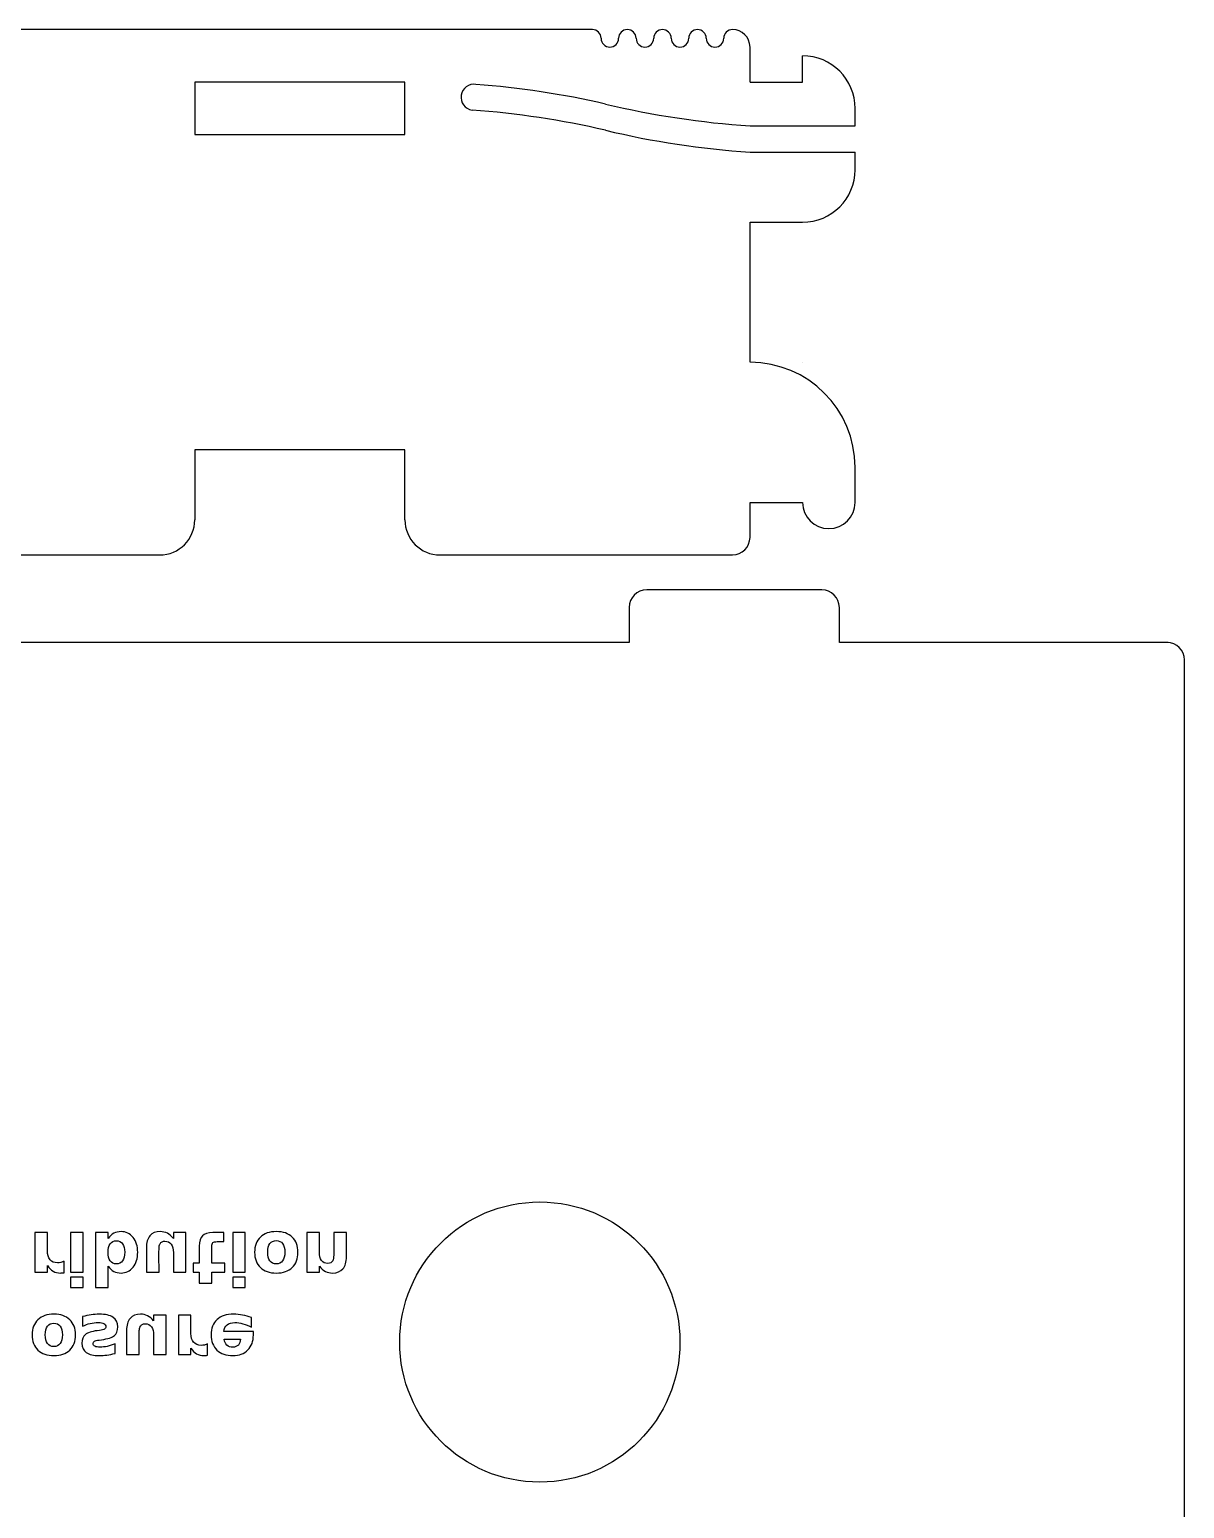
# Model space of a CAD drawing. Header units: millimetres. Extents: x 0 to 257, y 0 to 150.
# Drawn here: x 190.9 to 256.8, y 65.5 to 149.9 of the extents above; entities that cross this region are included whole.
import ezdxf

# ---------------------------------------------------------------- set-up
doc = ezdxf.new("R2010")
doc.units = ezdxf.units.MM
doc.layers.get('0').update_dxf_attribs({"color": 178, "true_color": 0x000000})
doc.layers.add('connector cutout', color=1, linetype='Continuous', true_color=0xff0000)
doc.layers.add('text', color=2, linetype='Continuous', true_color=0xffff00)

msp = doc.modelspace()

# ---------------------------------------------------------------- linework, layer by layer
at = {"lineweight": -3}
for p, q in [((223, 149.9), (113.6, 149.9)), ((232, 146.9), (232, 148.9)), ((235, 146.9), (235, 148.4)), ((232, 146.9), (235, 146.9)), ((235, 146.9), (235, 146.9)), ((238, 144.4), (238, 145.4)), ((232, 144.4), (238, 144.4)), ((232, 142.9), (238, 142.9)), ((238, 141.9), (238, 142.9)), ((232, 138.9), (235, 138.9)), ((232, 130.9), (232, 138.9)), ((235, 130.9), (235, 130.9)), ((212.3, 125.9), (200.3, 125.9)), ((200.3, 125.9), (200.3, 121.9)), ((212.3, 121.9), (212.3, 125.9)), ((238, 122.9), (238, 124.9)), ((232, 122.9), (235, 122.9)), ((232, 120.9), (232, 122.9)), ((235, 122.9), (235, 122.9)), ((105.6, 119.9), (198.3, 119.9)), ((214.3, 119.9), (231, 119.9)), ((236.1, 117.9), (226.1, 117.9)), ((225.1, 116.9), (225.1, 114.9)), ((237.1, 114.9), (237.1, 116.9)), ((225.1, 114.9), (136, 114.9)), ((255.875, 114.9), (237.1, 114.9)), ((256.8, 60.05), (256.8, 113.9))]:
    msp.add_line(p, q, dxfattribs=at)
for centre, radius, start, end in [((223, 149.4), 0.5, 0, 90), ((225, 149.4), 0.5, 0, 180), ((227, 149.4), 0.5, 0, 180), ((229, 149.4), 0.5, 0, 180), ((231, 149.4), 0.5, 90, 180), ((224, 149.4), 0.5, 180, 0), ((226, 149.4), 0.5, 180, 0), ((228, 149.4), 0.5, 180, 0), ((230, 149.4), 0.5, 180, 0), ((232, 124.9), 6, 0, 90), ((236.5, 122.9), 1.5, 180, 0), ((198.3, 121.9), 2, 270, 0), ((214.3, 121.9), 2, 180, 270), ((255.8, 113.9), 1, 0, 90)]:
    msp.add_arc(centre, radius, start, end)
for centre, radius, start, end in [((231, 148.9), 1, 0, 90), ((235, 145.4), 3, 0, 90), ((216.242, 146.038), 0.742, 81.38435, 261.38435), ((212.582, 96.913), 50, 77.09358, 85.67512), ((212.472, 95.438), 50, 76.96446, 85.80424), ((235.339, 194.288), 50, 256.59794, 266.17077), ((235.339, 192.788), 50, 256.59794, 266.17077), ((235, 141.9), 3, 270, 0), ((231, 120.9), 1, 270, 0), ((226.1, 116.9), 1, 90, 180), ((236.1, 116.9), 1, 0, 90)]:
    msp.add_arc(centre, radius, start, end, dxfattribs=at)
at = {"layer": 'connector cutout', "lineweight": -3}
for p, q in [((212.3, 146.9), (200.3, 146.9)), ((200.3, 146.9), (200.3, 143.9)), ((212.3, 143.9), (212.3, 146.9)), ((200.3, 143.9), (212.3, 143.9))]:
    msp.add_line(p, q, dxfattribs=at)
at = {"layer": 'connector cutout'}
msp.add_circle((220, 74.95), 8, dxfattribs=at)
at = {"layer": 'text'}
for p, q in [((191.172, 81.2), (191.172, 78.949)), ((191.891, 81.2), (191.172, 81.2)), ((191.891, 80.163), (191.891, 81.2)), ((193.209, 81.2), (193.209, 78.949)), ((193.928, 81.2), (193.209, 81.2)), ((193.928, 78.949), (193.928, 81.2)), ((194.629, 81.2), (194.629, 78.073)), ((195.348, 81.2), (194.629, 81.2)), ((195.348, 80.874), (195.348, 81.2)), ((199.08, 81.2), (199.08, 80.874)), ((199.799, 81.2), (199.08, 81.2)), ((199.799, 78.949), (199.799, 81.2)), ((201.957, 81.2), (201.34, 81.2)), ((201.957, 80.685), (201.957, 81.2)), ((202.468, 81.2), (202.468, 78.949)), ((203.187, 81.2), (202.468, 81.2)), ((203.187, 78.949), (203.187, 81.2)), ((206.696, 81.2), (206.696, 78.949)), ((207.416, 81.2), (206.696, 81.2)), ((207.416, 80.092), (207.416, 81.2)), ((208.235, 81.2), (208.235, 80.976)), ((208.959, 81.2), (208.235, 81.2)), ((208.959, 79.829), (208.959, 81.2)), ((197.536, 80.323), (197.536, 78.949)), ((200.559, 80.418), (200.559, 79.464)), ((201.278, 79.464), (201.278, 80.418)), ((201.588, 80.685), (201.957, 80.685)), ((208.235, 80.976), (208.235, 80.151)), ((192.841, 78.911), (192.844, 79.562)), ((199.08, 80.06), (199.08, 78.949)), ((200.201, 79.464), (200.201, 78.949)), ((200.559, 79.464), (200.201, 79.464)), ((202.02, 79.464), (201.278, 79.464)), ((202.02, 78.949), (202.02, 79.464)), ((191.172, 78.949), (191.891, 78.949)), ((191.891, 78.949), (191.891, 79.319)), ((193.209, 78.949), (193.928, 78.949)), ((193.209, 78.66), (193.209, 78.073)), ((193.928, 78.66), (193.209, 78.66)), ((193.928, 78.073), (193.928, 78.66)), ((195.348, 78.073), (195.348, 79.278)), ((197.536, 78.949), (198.26, 78.949)), ((198.26, 78.949), (198.26, 79.174)), ((199.08, 78.949), (199.799, 78.949)), ((200.201, 78.949), (200.559, 78.949)), ((200.559, 78.949), (200.559, 78.31)), ((201.278, 78.949), (202.02, 78.949)), ((201.278, 78.31), (201.278, 78.949)), ((202.468, 78.949), (203.187, 78.949)), ((202.468, 78.66), (202.468, 78.073)), ((203.187, 78.66), (202.468, 78.66)), ((203.187, 78.073), (203.187, 78.66)), ((206.696, 78.949), (207.416, 78.949)), ((207.416, 78.949), (207.416, 79.278)), ((193.209, 78.073), (193.928, 78.073)), ((194.629, 78.073), (195.348, 78.073)), ((200.559, 78.31), (201.278, 78.31)), ((202.468, 78.073), (203.187, 78.073)), ((193.897, 76.402), (193.897, 75.855)), ((197.952, 76.484), (197.952, 76.159)), ((198.672, 76.484), (197.952, 76.484)), ((198.672, 74.234), (198.672, 76.484)), ((199.365, 76.484), (199.365, 74.234)), ((200.085, 76.484), (199.365, 76.484)), ((200.085, 75.447), (200.085, 76.484)), ((203.542, 75.793), (203.542, 76.348)), ((194.855, 75.616), (194.728, 75.6)), ((196.409, 75.608), (196.409, 74.234)), ((197.952, 75.345), (197.952, 74.234)), ((203.648, 75.558), (201.967, 75.558)), ((203.648, 75.353), (203.648, 75.558)), ((194.843, 75.067), (194.969, 75.086)), ((195.753, 74.304), (195.753, 74.85)), ((197.132, 74.234), (197.132, 74.459)), ((200.085, 74.234), (200.085, 74.604)), ((201.035, 74.196), (201.037, 74.847)), ((201.974, 75.114), (202.909, 75.114)), ((196.409, 74.234), (197.132, 74.234)), ((197.952, 74.234), (198.672, 74.234)), ((199.365, 74.234), (200.085, 74.234))]:
    msp.add_line(p, q, dxfattribs=at)
for points in [[(195.677, 81.164), (195.557, 81.102), (195.447, 81.005), (195.348, 80.874)], [(196.093, 81.258), (195.937, 81.258), (195.798, 81.227), (195.677, 81.164)], [(196.776, 80.927), (196.598, 81.148), (196.371, 81.258), (196.093, 81.258)], [(198.334, 81.258), (198.074, 81.258), (197.876, 81.178), (197.74, 81.019)], [(198.735, 81.164), (198.614, 81.227), (198.48, 81.258), (198.334, 81.258)], [(199.08, 80.874), (198.971, 81.005), (198.856, 81.102), (198.735, 81.164)], [(201.34, 81.2), (201.056, 81.2), (200.855, 81.14), (200.737, 81.022)], [(204.959, 81.258), (204.57, 81.258), (204.266, 81.153), (204.047, 80.944)], [(205.866, 80.944), (205.648, 81.153), (205.346, 81.258), (204.959, 81.258)], [(195.348, 80.076), (195.348, 80.289), (195.389, 80.452), (195.471, 80.565)], [(195.471, 80.565), (195.554, 80.679), (195.672, 80.735), (195.826, 80.735)], [(195.826, 80.735), (195.98, 80.735), (196.098, 80.679), (196.179, 80.566)], [(196.179, 80.566), (196.26, 80.454), (196.3, 80.291), (196.3, 80.076)], [(197.044, 80.076), (197.044, 80.423), (196.955, 80.707), (196.776, 80.927)], [(197.74, 81.019), (197.604, 80.859), (197.536, 80.627), (197.536, 80.323)], [(198.256, 80.002), (198.256, 80.183), (198.261, 80.313), (198.27, 80.393)], [(198.27, 80.393), (198.279, 80.473), (198.295, 80.53), (198.318, 80.566)], [(198.318, 80.566), (198.347, 80.613), (198.386, 80.65), (198.433, 80.675)], [(198.433, 80.675), (198.481, 80.701), (198.536, 80.713), (198.597, 80.713)], [(198.597, 80.713), (198.747, 80.713), (198.865, 80.656), (198.951, 80.541)], [(198.951, 80.541), (199.037, 80.425), (199.08, 80.265), (199.08, 80.06)], [(200.737, 81.022), (200.618, 80.903), (200.559, 80.702), (200.559, 80.418)], [(201.278, 80.418), (201.278, 80.522), (201.299, 80.593), (201.34, 80.63)], [(201.34, 80.63), (201.382, 80.667), (201.464, 80.685), (201.588, 80.685)], [(204.047, 80.944), (203.828, 80.735), (203.719, 80.446), (203.719, 80.076)], [(204.468, 80.076), (204.468, 80.292), (204.51, 80.457), (204.594, 80.572)], [(204.594, 80.572), (204.677, 80.686), (204.799, 80.743), (204.959, 80.743)], [(204.959, 80.743), (205.115, 80.743), (205.235, 80.686), (205.318, 80.572)], [(205.318, 80.572), (205.401, 80.457), (205.443, 80.292), (205.443, 80.076)], [(206.192, 80.076), (206.192, 80.446), (206.083, 80.735), (205.866, 80.944)], [(192.041, 79.653), (191.941, 79.772), (191.891, 79.942), (191.891, 80.163)], [(192.468, 79.476), (192.283, 79.476), (192.141, 79.535), (192.041, 79.653)], [(192.656, 79.497), (192.593, 79.483), (192.531, 79.476), (192.468, 79.476)], [(192.844, 79.562), (192.781, 79.532), (192.718, 79.511), (192.656, 79.497)], [(195.471, 79.587), (195.389, 79.7), (195.348, 79.863), (195.348, 80.076)], [(195.826, 79.417), (195.672, 79.417), (195.554, 79.474), (195.471, 79.587)], [(196.179, 79.586), (196.098, 79.473), (195.98, 79.417), (195.826, 79.417)], [(196.3, 80.076), (196.3, 79.862), (196.26, 79.699), (196.179, 79.586)], [(196.776, 79.225), (196.955, 79.445), (197.044, 79.729), (197.044, 80.076)], [(198.258, 79.633), (198.257, 79.817), (198.256, 79.94), (198.256, 80.002)], [(198.26, 79.174), (198.26, 79.296), (198.259, 79.449), (198.258, 79.633)], [(203.719, 80.076), (203.719, 79.707), (203.828, 79.417), (204.047, 79.208)], [(204.594, 79.581), (204.51, 79.696), (204.468, 79.861), (204.468, 80.076)], [(204.959, 79.409), (204.799, 79.409), (204.677, 79.466), (204.594, 79.581)], [(205.318, 79.581), (205.235, 79.466), (205.115, 79.409), (204.959, 79.409)], [(205.443, 80.076), (205.443, 79.861), (205.401, 79.696), (205.318, 79.581)], [(205.866, 79.208), (206.083, 79.417), (206.192, 79.707), (206.192, 80.076)], [(207.544, 79.611), (207.458, 79.727), (207.416, 79.887), (207.416, 80.092)], [(207.898, 79.437), (207.748, 79.437), (207.63, 79.495), (207.544, 79.611)], [(208.062, 79.477), (208.014, 79.45), (207.959, 79.437), (207.898, 79.437)], [(208.177, 79.586), (208.149, 79.539), (208.11, 79.503), (208.062, 79.477)], [(208.222, 79.749), (208.213, 79.675), (208.198, 79.621), (208.177, 79.586)], [(208.235, 80.151), (208.235, 79.957), (208.231, 79.823), (208.222, 79.749)], [(208.757, 79.134), (208.891, 79.293), (208.959, 79.525), (208.959, 79.829)], [(191.891, 79.319), (191.984, 79.171), (192.09, 79.064), (192.21, 78.996)], [(192.21, 78.996), (192.33, 78.928), (192.473, 78.894), (192.641, 78.894)], [(192.641, 78.894), (192.665, 78.894), (192.691, 78.896), (192.719, 78.898)], [(192.719, 78.898), (192.747, 78.9), (192.788, 78.904), (192.841, 78.911)], [(195.348, 79.278), (195.447, 79.147), (195.557, 79.05), (195.677, 78.988)], [(195.677, 78.988), (195.798, 78.926), (195.937, 78.894), (196.093, 78.894)], [(196.093, 78.894), (196.371, 78.894), (196.598, 79.005), (196.776, 79.225)], [(204.047, 79.208), (204.266, 78.999), (204.57, 78.894), (204.959, 78.894)], [(204.959, 78.894), (205.346, 78.894), (205.648, 78.999), (205.866, 79.208)], [(207.416, 79.278), (207.524, 79.147), (207.639, 79.05), (207.761, 78.988)], [(207.761, 78.988), (207.883, 78.926), (208.017, 78.894), (208.165, 78.894)], [(208.165, 78.894), (208.425, 78.894), (208.622, 78.974), (208.757, 79.134)], [(191.346, 76.229), (191.127, 76.02), (191.018, 75.731), (191.018, 75.361)], [(192.257, 76.543), (191.869, 76.543), (191.565, 76.438), (191.346, 76.229)], [(191.893, 75.856), (191.976, 75.971), (192.098, 76.028), (192.257, 76.028)], [(193.164, 76.229), (192.947, 76.438), (192.644, 76.543), (192.257, 76.543)], [(192.257, 76.028), (192.414, 76.028), (192.534, 75.971), (192.617, 75.856)], [(193.491, 75.361), (193.491, 75.731), (193.382, 76.02), (193.164, 76.229)], [(194.385, 76.507), (194.227, 76.484), (194.064, 76.449), (193.897, 76.402)], [(193.897, 75.855), (194.04, 75.925), (194.186, 75.977), (194.337, 76.012)], [(194.337, 76.012), (194.488, 76.047), (194.641, 76.064), (194.796, 76.064)], [(194.847, 76.543), (194.698, 76.543), (194.544, 76.531), (194.385, 76.507)], [(194.796, 76.064), (194.937, 76.064), (195.043, 76.045), (195.114, 76.006)], [(195.638, 76.362), (195.462, 76.482), (195.198, 76.543), (194.847, 76.543)], [(195.114, 76.006), (195.185, 75.967), (195.221, 75.909), (195.221, 75.833)], [(195.904, 75.821), (195.904, 76.061), (195.815, 76.241), (195.638, 76.362)], [(196.613, 76.303), (196.477, 76.144), (196.409, 75.912), (196.409, 75.608)], [(197.207, 76.543), (196.947, 76.543), (196.749, 76.463), (196.613, 76.303)], [(197.607, 76.449), (197.486, 76.511), (197.353, 76.543), (197.207, 76.543)], [(197.952, 76.159), (197.843, 76.29), (197.729, 76.387), (197.607, 76.449)], [(201.572, 76.232), (201.346, 76.025), (201.233, 75.735), (201.233, 75.361)], [(202.521, 76.543), (202.114, 76.543), (201.797, 76.439), (201.572, 76.232)], [(202.15, 75.938), (202.254, 76.022), (202.4, 76.064), (202.587, 76.064)], [(203.032, 76.493), (202.861, 76.526), (202.691, 76.543), (202.521, 76.543)], [(202.587, 76.064), (202.739, 76.064), (202.894, 76.042), (203.053, 75.997)], [(203.542, 76.348), (203.372, 76.412), (203.202, 76.461), (203.032, 76.493)], [(191.018, 75.361), (191.018, 74.991), (191.127, 74.702), (191.346, 74.493)], [(191.767, 75.361), (191.767, 75.577), (191.809, 75.742), (191.893, 75.856)], [(191.893, 74.866), (191.809, 74.98), (191.767, 75.145), (191.767, 75.361)], [(192.617, 75.856), (192.7, 75.742), (192.742, 75.577), (192.742, 75.361)], [(192.742, 75.361), (192.742, 75.145), (192.7, 74.98), (192.617, 74.866)], [(193.164, 74.493), (193.382, 74.702), (193.491, 74.991), (193.491, 75.361)], [(194.055, 75.377), (193.927, 75.268), (193.862, 75.104), (193.862, 74.883)], [(194.728, 75.6), (194.408, 75.56), (194.184, 75.486), (194.055, 75.377)], [(195.147, 75.69), (195.098, 75.658), (195.001, 75.634), (194.855, 75.616)], [(194.969, 75.086), (195.338, 75.133), (195.586, 75.21), (195.713, 75.317)], [(195.221, 75.833), (195.221, 75.769), (195.196, 75.721), (195.147, 75.69)], [(195.713, 75.317), (195.84, 75.424), (195.904, 75.592), (195.904, 75.821)], [(197.128, 75.286), (197.128, 75.467), (197.133, 75.598), (197.142, 75.677)], [(197.13, 74.918), (197.129, 75.102), (197.128, 75.225), (197.128, 75.286)], [(197.142, 75.677), (197.152, 75.757), (197.168, 75.815), (197.191, 75.851)], [(197.191, 75.851), (197.22, 75.898), (197.258, 75.934), (197.306, 75.96)], [(197.306, 75.96), (197.354, 75.985), (197.408, 75.998), (197.47, 75.998)], [(197.47, 75.998), (197.62, 75.998), (197.738, 75.941), (197.824, 75.825)], [(197.824, 75.825), (197.909, 75.71), (197.952, 75.55), (197.952, 75.345)], [(200.234, 74.938), (200.134, 75.056), (200.085, 75.226), (200.085, 75.447)], [(201.233, 75.361), (201.233, 74.994), (201.344, 74.705), (201.566, 74.495)], [(201.967, 75.558), (201.984, 75.727), (202.045, 75.853), (202.15, 75.938)], [(203.053, 75.997), (203.212, 75.952), (203.375, 75.884), (203.542, 75.793)], [(203.33, 74.499), (203.542, 74.712), (203.648, 74.997), (203.648, 75.353)], [(191.346, 74.493), (191.565, 74.284), (191.869, 74.179), (192.257, 74.179)], [(192.257, 74.694), (192.098, 74.694), (191.976, 74.751), (191.893, 74.866)], [(192.617, 74.866), (192.534, 74.751), (192.414, 74.694), (192.257, 74.694)], [(192.257, 74.179), (192.644, 74.179), (192.947, 74.284), (193.164, 74.493)], [(193.862, 74.883), (193.862, 74.644), (193.944, 74.467), (194.107, 74.352)], [(194.107, 74.352), (194.271, 74.237), (194.521, 74.179), (194.859, 74.179)], [(194.497, 74.867), (194.497, 74.924), (194.522, 74.968), (194.572, 74.999)], [(194.596, 74.709), (194.53, 74.743), (194.497, 74.796), (194.497, 74.867)], [(194.572, 74.999), (194.623, 75.03), (194.713, 75.053), (194.843, 75.067)], [(194.901, 74.658), (194.764, 74.658), (194.663, 74.675), (194.596, 74.709)], [(195.307, 74.706), (195.164, 74.674), (195.028, 74.658), (194.901, 74.658)], [(195.753, 74.85), (195.599, 74.786), (195.45, 74.738), (195.307, 74.706)], [(197.132, 74.459), (197.132, 74.581), (197.132, 74.734), (197.13, 74.918)], [(200.085, 74.604), (200.177, 74.456), (200.283, 74.348), (200.403, 74.281)], [(200.661, 74.76), (200.476, 74.76), (200.334, 74.819), (200.234, 74.938)], [(200.849, 74.781), (200.787, 74.767), (200.724, 74.76), (200.661, 74.76)], [(201.037, 74.847), (200.974, 74.817), (200.911, 74.795), (200.849, 74.781)], [(201.566, 74.495), (201.787, 74.284), (202.092, 74.179), (202.481, 74.179)], [(202.137, 74.775), (202.05, 74.854), (201.996, 74.966), (201.974, 75.114)], [(202.477, 74.658), (202.338, 74.658), (202.225, 74.697), (202.137, 74.775)], [(202.789, 74.783), (202.71, 74.699), (202.606, 74.658), (202.477, 74.658)], [(202.481, 74.179), (202.834, 74.179), (203.117, 74.286), (203.33, 74.499)], [(202.909, 75.114), (202.909, 74.977), (202.869, 74.867), (202.789, 74.783)], [(194.859, 74.179), (194.992, 74.179), (195.131, 74.189), (195.277, 74.209)], [(195.277, 74.209), (195.423, 74.229), (195.581, 74.261), (195.753, 74.304)], [(200.403, 74.281), (200.523, 74.213), (200.666, 74.179), (200.834, 74.179)], [(200.834, 74.179), (200.858, 74.179), (200.884, 74.18), (200.912, 74.182)], [(200.912, 74.182), (200.94, 74.184), (200.981, 74.189), (201.035, 74.196)]]:
    msp.add_open_spline(points, degree=3, dxfattribs=at)

doc.saveas('drawing.dxf')
